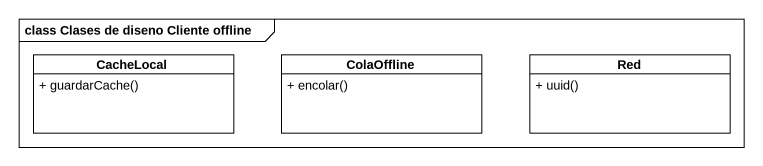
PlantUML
@startuml
mainframe class Clases de diseno Cliente offline
hide circle
hide empty members
skinparam classAttributeIconSize 0
class CacheLocal {
  + guardarCache()
}
class ColaOffline {
  + encolar()
}
class Red {
  + uuid()
}
@enduml
